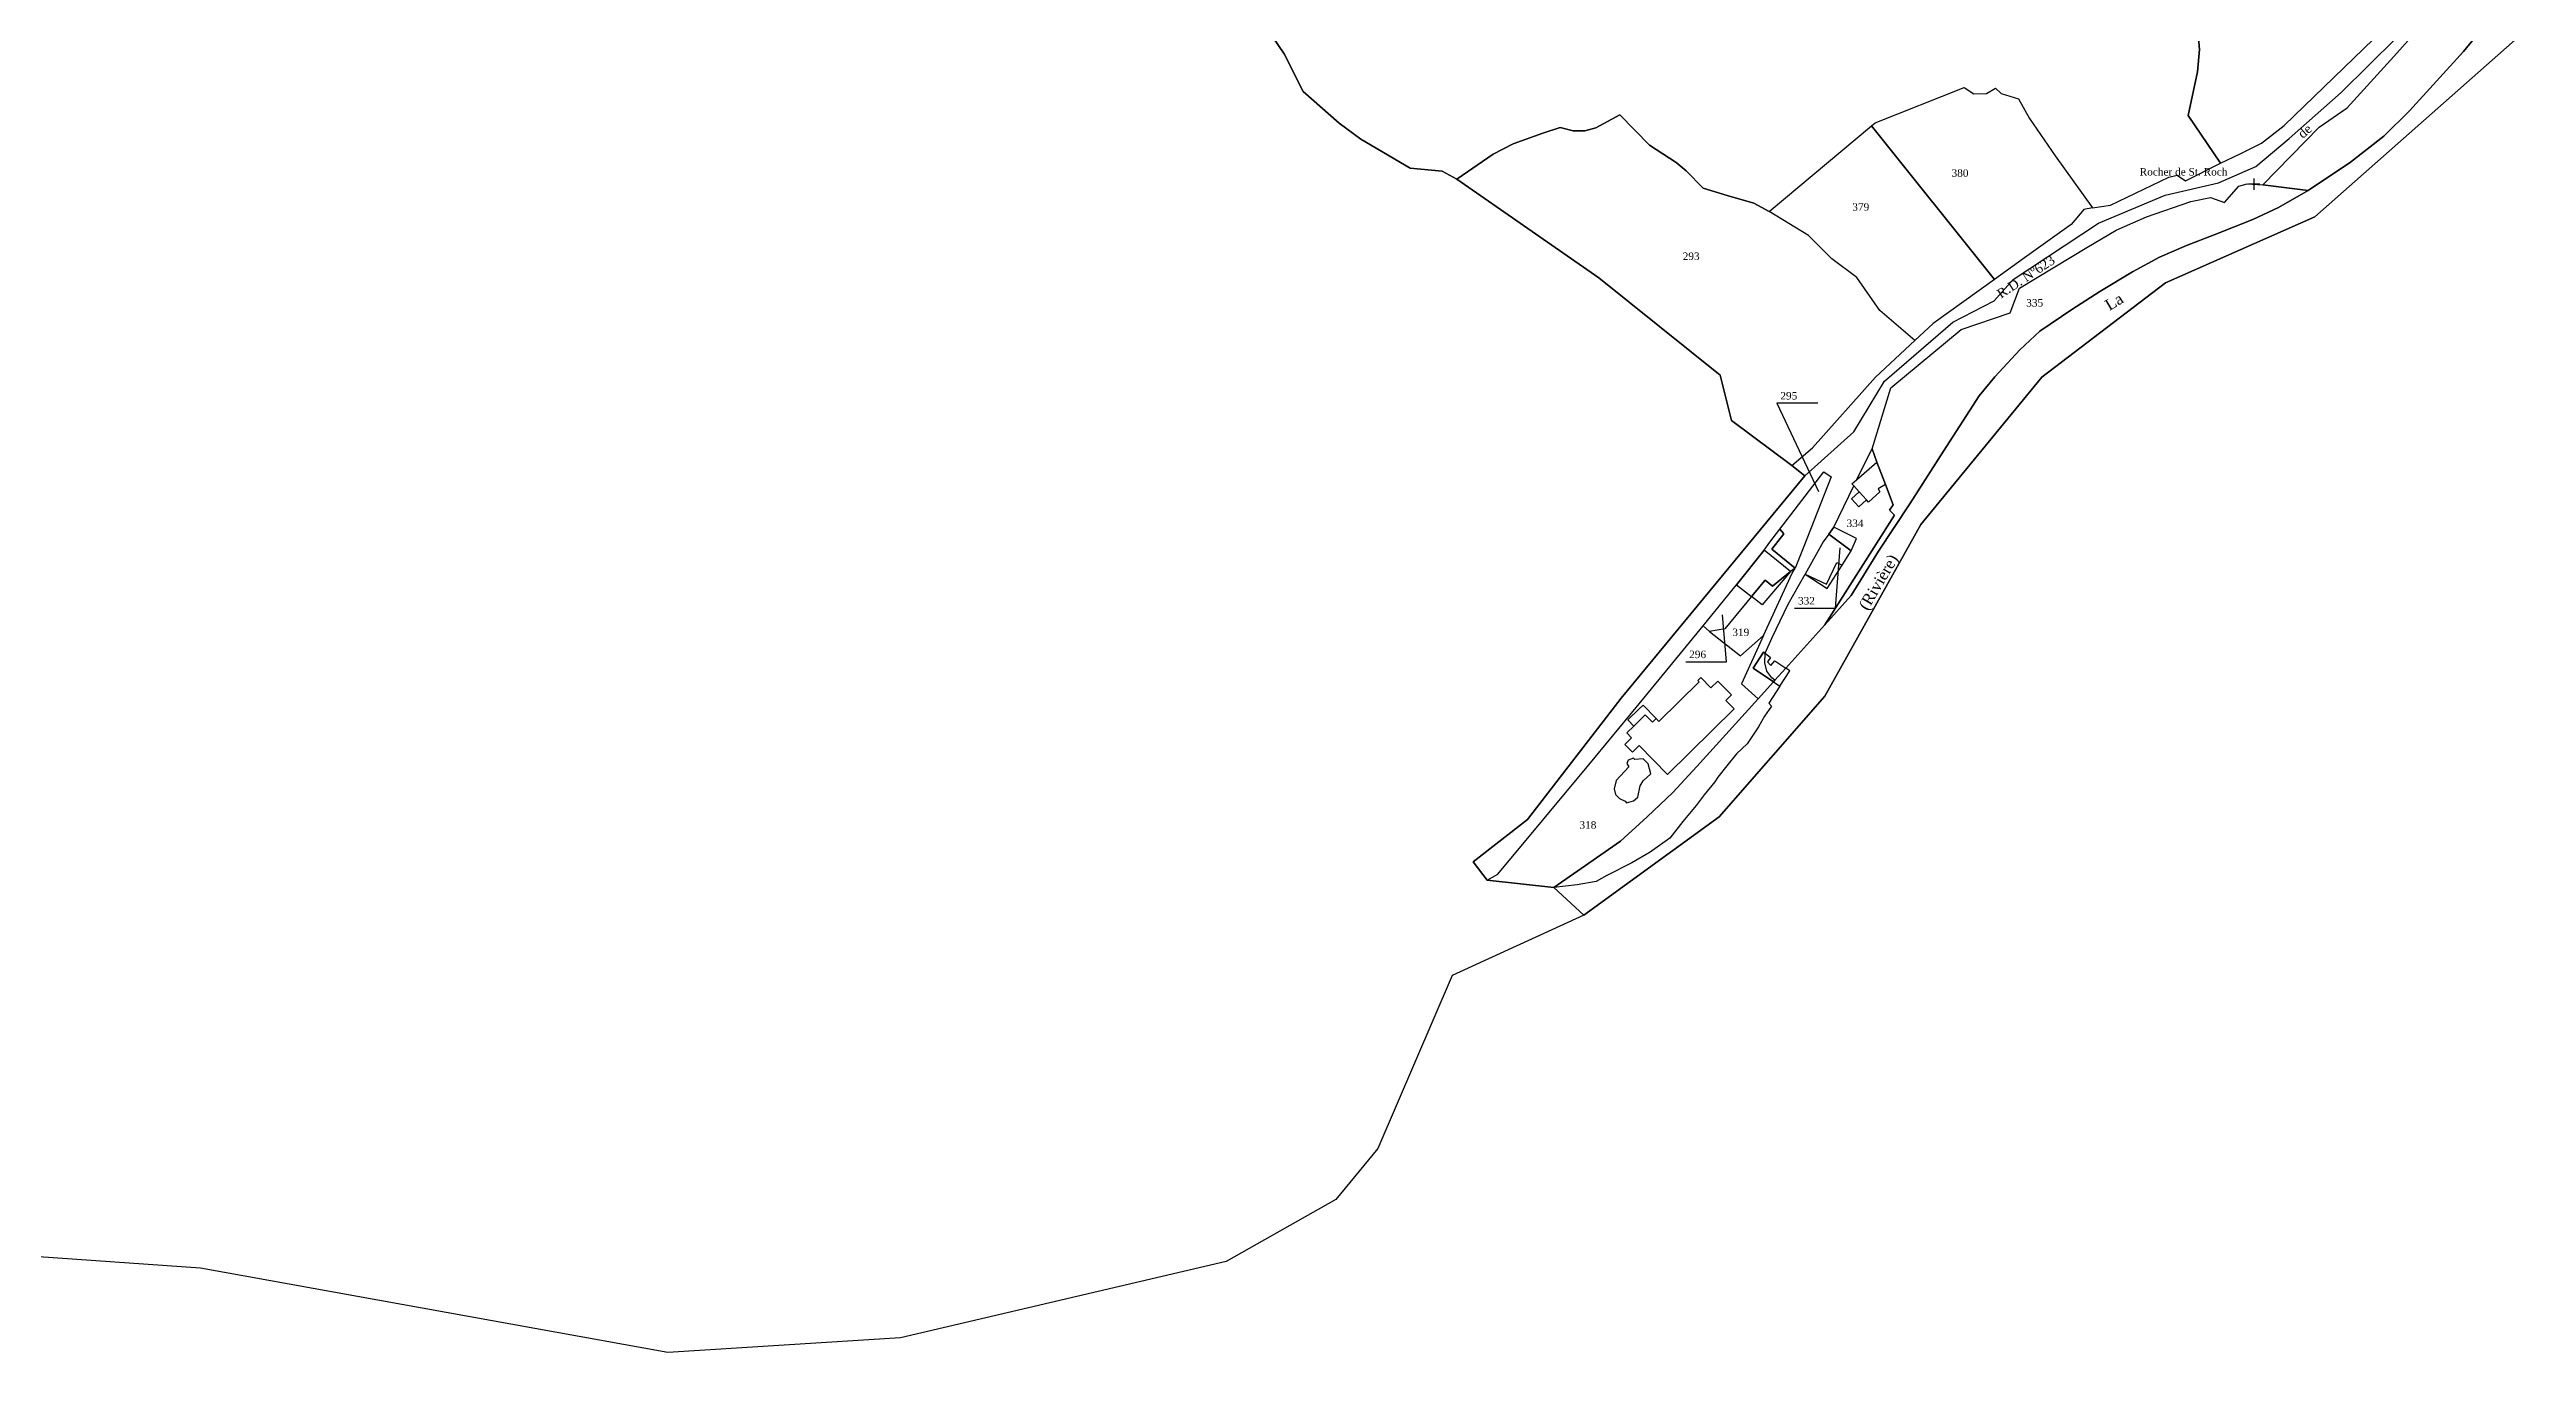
# Model space of a CAD drawing. Extents: x 1204521 to 1207304, y 6151741 to 6153999.
# Drawn here: x 1206575 to 1207238, y 6152222 to 6152571 of the extents above; entities that cross this region are included whole.
import ezdxf

# ---------------------------------------------------------------- set-up
doc = ezdxf.new("R2010")
doc.units = 0
doc.linetypes.add('CONTINU', pattern=[0])
doc.layers.get('0').update_dxf_attribs({"linetype": 'CONTINU'})
for name, color, linetype in [('1LIEUDIT', 7, 'CONTINU'), ('1PARCELLE', 7, 'CONTINU'), ('1SECTION', 7, 'CONTINU'), ('1SUBDSECT', 7, 'CONTINU'), ('1TRONFLUV', 7, 'CONTINU'), ('1ZONCOMM', 7, 'CONTINU'), ('3BATIDUR', 7, 'CONTINU'), ('3BATILEGER', 7, 'CONTINU'), ('3CALVAIRE', 7, 'CONTINU'), ('3CALVAIRETEX', 7, 'CONTINU'), ('3FISCLINE', 7, 'CONTINUOUS'), ('3FLECHEPAR', 7, 'CONTINU'), ('3PARCELLETEX', 7, 'CONTINU'), ('3PISCINE', 7, 'CONTINUOUS'), ('3TRONFLUVTEX', 7, 'CONTINU'), ('3ZONCOMMTEX', 7, 'CONTINU')]:
    doc.layers.add(name, color=color, linetype=linetype)
doc.styles.get("Standard").update_dxf_attribs({"font": 'Times New Roman'})

# ---------------------------------------------------------------- blocks, each defined once
blk = doc.blocks.new('DETATOPO')
for points in [[(-1.5, 0), (1.5, 0)], [(0, -1.5), (0, 1.5)]]:
    blk.add_lwpolyline(points)

msp = doc.modelspace()

# ---------------------------------------------------------------- linework, layer by layer
at = {"layer": '1LIEUDIT'}
msp.add_lwpolyline([(1207237.88, 6152576.41), (1207181.26, 6152526.37), (1207141.29, 6152508.72), (1207108.24, 6152483.45), (1207075.84, 6152444.04), (1207050.12, 6152398.09), (1207021.9, 6152365.82), (1206985.67, 6152339.48), (1206977.64, 6152346.92), (1206959.76, 6152348.89), (1206956.01, 6152353.76), (1206970.55, 6152365.15), (1206995.61, 6152397.55), (1207044.79, 6152457.12), (1207041.33, 6152459.81), (1207025.12, 6152471.89), (1207022.13, 6152483.99), (1206989.68, 6152510.07), (1206951.66, 6152536.51), (1206947.72, 6152538.65), (1206939.2, 6152539.42), (1206925.98, 6152547.18), (1206920.21, 6152551.45), (1206910.51, 6152559.92), (1206905.49, 6152570.04), (1206885.75, 6152599.07)], dxfattribs=at)
at = {"layer": '1PARCELLE'}
for points in [[(1206885.75, 6152599.07), (1206905.49, 6152570.04), (1206910.51, 6152559.92), (1206920.21, 6152551.45), (1206925.98, 6152547.18), (1206939.2, 6152539.42), (1206947.72, 6152538.65), (1206951.66, 6152536.51), (1206961.42, 6152543.13), (1206966.74, 6152545.94), (1206974.7, 6152548.81), (1206979.34, 6152550.3), (1206982.75, 6152549.42), (1206985.95, 6152549.37), (1206988.88, 6152550.22), (1206995.31, 6152553.72), (1207003.21, 6152545.56), (1207010.38, 6152540.94), (1207013.04, 6152538.69), (1207017.61, 6152534.1), (1207023.96, 6152532.06), (1207031.09, 6152530.07), (1207035.26, 6152527.84), (1207062.59, 6152550.74), (1207063.56, 6152551.54), (1207087.46, 6152561.05), (1207090.02, 6152559.33), (1207093.39, 6152559.39), (1207095.79, 6152560.87), (1207097.28, 6152559.38), (1207101.94, 6152558.01), (1207104.87, 6152552.71), (1207111.78, 6152542.72), (1207121.72, 6152528.79), (1207126.53, 6152529.53), (1207142.18, 6152537.02), (1207144.44, 6152537.54), (1207146.68, 6152536.04), (1207155.97, 6152540.79), (1207147.4, 6152553.53), (1207149.86, 6152565.16), (1207150.37, 6152571.14), (1207150.13, 6152574.28)], [(1207232.11, 6152584.15), (1207221.06, 6152570.61), (1207206.54, 6152554.77), (1207199.75, 6152548.02), (1207190.8, 6152541), (1207179.44, 6152533.43), (1207167.32, 6152535), (1207182.41, 6152550.38), (1207189.88, 6152555.59), (1207202.41, 6152569.32), (1207212.39, 6152580.46)], [(1207150.13, 6152574.28), (1207150.37, 6152571.14), (1207149.86, 6152565.16), (1207147.4, 6152553.53), (1207155.97, 6152540.79), (1207161.26, 6152543.23), (1207167, 6152546.09), (1207173.05, 6152550.86), (1207196.93, 6152573.93)]]:
    msp.add_lwpolyline(points, dxfattribs=at)
for points in [[(1207062.59, 6152550.74), (1207063.56, 6152551.54), (1207087.46, 6152561.05), (1207090.02, 6152559.33), (1207093.39, 6152559.39), (1207095.79, 6152560.87), (1207097.28, 6152559.38), (1207101.94, 6152558.01), (1207104.87, 6152552.71), (1207111.78, 6152542.72), (1207121.72, 6152528.79), (1207119.43, 6152528.37), (1207116.01, 6152524.32), (1207103.52, 6152515.41), (1207095.5, 6152509.64), (1207062.59, 6152550.74)], [(1206951.66, 6152536.51), (1206989.68, 6152510.07), (1207022.13, 6152483.99), (1207025.12, 6152471.89), (1207041.33, 6152459.81), (1207046.8, 6152464.6), (1207063.69, 6152483.46), (1207074.25, 6152493.31), (1207064.89, 6152501.34), (1207058.71, 6152510.12), (1207051.97, 6152515.16), (1207045.74, 6152521.44), (1207035.26, 6152527.84), (1207031.09, 6152530.07), (1207023.96, 6152532.06), (1207017.61, 6152534.1), (1207013.04, 6152538.69), (1207010.38, 6152540.94), (1207003.21, 6152545.56), (1206995.31, 6152553.72), (1206988.88, 6152550.22), (1206985.95, 6152549.37), (1206982.75, 6152549.42), (1206979.34, 6152550.3), (1206974.7, 6152548.81), (1206966.74, 6152545.94), (1206961.42, 6152543.13), (1206951.66, 6152536.51)], [(1207064.89, 6152501.34), (1207058.71, 6152510.12), (1207051.97, 6152515.16), (1207045.74, 6152521.44), (1207035.26, 6152527.84), (1207062.59, 6152550.74), (1207095.5, 6152509.64), (1207079.15, 6152497.89), (1207074.25, 6152493.31), (1207064.89, 6152501.34)], [(1207050.16, 6152417.19), (1207068.74, 6152446.52), (1207067.42, 6152447.9), (1207068.41, 6152449.31), (1207066.38, 6152454.79), (1207064.05, 6152460.77), (1207062.79, 6152464.27), (1207067.81, 6152480.59), (1207086.63, 6152496.27), (1207099.73, 6152500.72), (1207102.23, 6152507.28), (1207120.24, 6152518.15), (1207128.11, 6152522.83), (1207136.24, 6152526.36), (1207148.09, 6152530.49), (1207153.33, 6152531.61), (1207157.07, 6152530.23), (1207160.87, 6152534.6), (1207163.11, 6152535.19), (1207167.32, 6152535), (1207179.44, 6152533.43), (1207171.53, 6152528.9), (1207164.7, 6152525.72), (1207154.32, 6152521.58), (1207146.87, 6152518.74), (1207139.72, 6152515.56), (1207132.49, 6152511.69), (1207123.74, 6152506.45), (1207116.19, 6152501.61), (1207107.7, 6152495.76), (1207102.31, 6152490.82), (1207095.59, 6152483.59), (1207091.47, 6152478.45), (1207081.85, 6152463.68), (1207072.89, 6152449.55), (1207064.48, 6152436.93), (1207057.16, 6152425.06), (1207050.16, 6152417.19)], [(1207050.16, 6152417.19), (1207039.71, 6152405.57), (1207036.76, 6152402.36), (1207036.36, 6152401.91), (1207030.93, 6152405.59), (1207033.75, 6152409.92), (1207034.18, 6152409.58), (1207036.07, 6152413.8), (1207040.34, 6152422.72), (1207044.85, 6152430.75), (1207050.76, 6152426.97), (1207054.74, 6152433.18), (1207057.15, 6152436.97), (1207051.2, 6152441.49), (1207052.53, 6152443.3), (1207057.85, 6152454.42), (1207057.37, 6152454.96), (1207058.6, 6152456.04), (1207062.79, 6152464.27), (1207064.05, 6152460.77), (1207066.38, 6152454.79), (1207068.41, 6152449.31), (1207067.42, 6152447.9), (1207068.74, 6152446.52), (1207050.16, 6152417.19)], [(1207042.15, 6152432.39), (1207035.98, 6152437.5), (1207039.16, 6152441.57), (1207038.07, 6152442.78), (1207049.85, 6152458.16), (1207051.81, 6152456.77), (1207044.54, 6152438.2), (1207042.15, 6152432.39)], [(1207019.24, 6152415.45), (1207017.61, 6152416.92), (1207026.49, 6152427.92), (1207033.86, 6152437.2), (1207035.41, 6152439.33), (1207038.07, 6152442.78), (1207039.16, 6152441.57), (1207035.98, 6152437.5), (1207042.15, 6152432.39), (1207040.96, 6152431.44), (1207036.12, 6152427.55), (1207034.17, 6152429.15), (1207030.51, 6152424.77), (1207023.34, 6152416.14), (1207019.24, 6152415.45)], [(1207044.85, 6152430.75), (1207050.76, 6152426.97), (1207054.74, 6152433.18), (1207057.15, 6152436.97), (1207051.2, 6152441.49), (1207049.73, 6152439.45), (1207044.85, 6152430.75)], [(1207019.24, 6152415.45), (1207027.53, 6152408.91), (1207033.71, 6152414.36), (1207041.37, 6152431.06), (1207042.15, 6152432.39), (1207040.96, 6152431.44), (1207036.12, 6152427.55), (1207034.17, 6152429.15), (1207030.51, 6152424.77), (1207023.34, 6152416.14), (1207019.24, 6152415.45)], [(1207019.24, 6152415.45), (1207027.53, 6152408.91), (1207033.71, 6152414.36), (1207027.85, 6152401.41), (1207032.28, 6152397.42), (1207015.89, 6152379.27), (1207009.44, 6152372.31), (1207002.62, 6152365.86), (1206995.44, 6152359.27), (1206977.64, 6152346.92), (1206959.76, 6152348.89), (1206962.61, 6152350.52), (1206987.02, 6152379.77), (1206999.67, 6152395.11), (1207008.62, 6152406.05), (1207017.61, 6152416.92), (1207019.24, 6152415.45)]]:
    msp.add_lwpolyline(points, close=True, dxfattribs=at)
at = {"layer": '1SECTION'}
msp.add_lwpolyline([(1207237.88, 6152576.41), (1207181.26, 6152526.37), (1207141.29, 6152508.72), (1207108.24, 6152483.45), (1207075.84, 6152444.04), (1207050.12, 6152398.09), (1207021.9, 6152365.82), (1206985.67, 6152339.48), (1206950.45, 6152323.39), (1206930.54, 6152277.03), (1206919.29, 6152263.4), (1206889.97, 6152246.82), (1206802.8, 6152226.4), (1206740.51, 6152222.48), (1206615.47, 6152245.06), (1206553.01, 6152249.39)], dxfattribs=at)
at = {"layer": '1SUBDSECT'}
msp.add_lwpolyline([(1206885.75, 6152599.07), (1206905.49, 6152570.04), (1206910.51, 6152559.92), (1206920.21, 6152551.45), (1206925.98, 6152547.18), (1206939.2, 6152539.42), (1206947.72, 6152538.65), (1206951.66, 6152536.51), (1206989.68, 6152510.07), (1207022.13, 6152483.99), (1207025.12, 6152471.89), (1207041.33, 6152459.81), (1207044.79, 6152457.12), (1206995.61, 6152397.55), (1206970.55, 6152365.15), (1206956.01, 6152353.76), (1206959.76, 6152348.89), (1206977.64, 6152346.92), (1206985.67, 6152339.48), (1206985.67, 6152339.48), (1207021.9, 6152365.82), (1207050.12, 6152398.09), (1207075.84, 6152444.04), (1207108.24, 6152483.45), (1207141.29, 6152508.72), (1207181.26, 6152526.37), (1207237.88, 6152576.41)], dxfattribs=at)
at = {"layer": '1TRONFLUV'}
msp.add_lwpolyline([(1207237.88, 6152576.41), (1207181.26, 6152526.37), (1207141.29, 6152508.72), (1207108.24, 6152483.45), (1207075.84, 6152444.04), (1207050.12, 6152398.09), (1207021.9, 6152365.82), (1206985.67, 6152339.48), (1206977.64, 6152346.92), (1206995.44, 6152359.27), (1207002.62, 6152365.86), (1207009.44, 6152372.31), (1207015.89, 6152379.27), (1207032.28, 6152397.42), (1207036.36, 6152401.91), (1207036.76, 6152402.36), (1207039.71, 6152405.57), (1207050.16, 6152417.19), (1207057.16, 6152425.06), (1207064.48, 6152436.93), (1207072.89, 6152449.55), (1207081.85, 6152463.68), (1207091.47, 6152478.45), (1207095.59, 6152483.59), (1207102.31, 6152490.82), (1207107.7, 6152495.76), (1207116.19, 6152501.61), (1207123.74, 6152506.45), (1207132.49, 6152511.69), (1207139.72, 6152515.56), (1207146.87, 6152518.74), (1207154.32, 6152521.58), (1207164.7, 6152525.72), (1207171.53, 6152528.9), (1207179.44, 6152533.43), (1207190.8, 6152541), (1207199.75, 6152548.02), (1207206.54, 6152554.77), (1207221.06, 6152570.61), (1207232.11, 6152584.15)], dxfattribs=at)
at = {"layer": '1ZONCOMM'}
msp.add_lwpolyline([(1207044.79, 6152457.12), (1207057.9, 6152468.87), (1207066.1, 6152482.4), (1207084.37, 6152498.2), (1207095.46, 6152503.91), (1207100.55, 6152509.62), (1207123.37, 6152524.7), (1207141.17, 6152532.16), (1207155.46, 6152535.48), (1207165.45, 6152539.84), (1207174.4, 6152547.33), (1207188.31, 6152559.7), (1207203.12, 6152574.27)], dxfattribs=at)
msp.add_lwpolyline([(1207044.79, 6152457.12), (1207057.9, 6152468.87), (1207066.1, 6152482.4), (1207084.37, 6152498.2), (1207095.46, 6152503.91), (1207100.55, 6152509.62), (1207123.37, 6152524.7), (1207141.17, 6152532.16), (1207155.46, 6152535.48), (1207165.45, 6152539.84), (1207174.4, 6152547.33), (1207188.31, 6152559.7), (1207203.12, 6152574.27)], dxfattribs=at)
at = {"layer": '3BATIDUR'}
for points in [[(1207061.24, 6152450.66), (1207059.33, 6152452.79), (1207057.85, 6152454.42), (1207057.37, 6152454.96), (1207058.6, 6152456.04), (1207064.05, 6152460.77), (1207066.38, 6152454.79), (1207064.4, 6152453.59), (1207064.86, 6152452.79), (1207061.85, 6152450), (1207061.24, 6152450.66)], [(1207054.74, 6152433.18), (1207057.15, 6152436.97), (1207051.2, 6152441.49), (1207049.73, 6152439.45), (1207044.85, 6152430.75), (1207050.56, 6152428.09), (1207053.35, 6152433.9), (1207054.74, 6152433.18)], [(1207057.15, 6152436.97), (1207058.65, 6152440.29), (1207052.53, 6152443.3), (1207051.2, 6152441.49), (1207057.15, 6152436.97)], [(1207030.51, 6152424.77), (1207034.17, 6152429.15), (1207036.12, 6152427.55), (1207040.96, 6152431.44), (1207033.86, 6152437.2), (1207026.49, 6152427.92), (1207030.51, 6152424.77)], [(1207030.51, 6152424.77), (1207034.17, 6152429.15), (1207036.12, 6152427.55), (1207040.96, 6152431.44), (1207033.34, 6152422.54), (1207030.51, 6152424.77)], [(1207036.76, 6152402.36), (1207035.99, 6152403.03), (1207034.6, 6152404.78), (1207034.04, 6152407.04), (1207034.18, 6152409.58), (1207033.75, 6152409.92), (1207030.93, 6152405.59), (1207036.36, 6152401.91), (1207036.76, 6152402.36)], [(1207034.18, 6152409.58), (1207035.6, 6152408.47), (1207034.78, 6152407.28), (1207035.72, 6152406.33), (1207036.76, 6152407.56), (1207039.71, 6152405.57), (1207036.76, 6152402.36), (1207035.99, 6152403.03), (1207034.6, 6152404.78), (1207034.04, 6152407.04), (1207034.18, 6152409.58)], [(1207025.88, 6152394.72), (1207023.67, 6152396.96), (1207025.18, 6152398.44), (1207021.52, 6152402.17), (1207019.63, 6152400.32), (1207016.93, 6152403.08), (1207016.16, 6152402.32), (1207016.54, 6152401.93), (1207005.75, 6152391.35), (1207004.99, 6152392.13), (1207003.98, 6152391.16), (1207002.06, 6152393.11), (1206999.03, 6152390.13), (1206997.12, 6152388.26), (1206998.41, 6152386.96), (1206996.62, 6152385.2), (1206998.64, 6152383.14), (1207000.43, 6152384.89), (1207008, 6152377.18), (1207025.88, 6152394.72)], [(1207036.36, 6152401.91), (1207038.05, 6152400.77), (1207040.76, 6152404.86), (1207039.71, 6152405.57), (1207036.76, 6152402.36), (1207036.36, 6152401.91)]]:
    msp.add_lwpolyline(points, close=True, dxfattribs=at)
at = {"layer": '3BATILEGER'}
for points in [[(1207061.24, 6152450.66), (1207059.33, 6152452.79), (1207057.3, 6152450.97), (1207059.26, 6152448.8), (1207061.24, 6152450.66)], [(1207004.99, 6152392.13), (1207001.48, 6152395.72), (1207000.47, 6152394.73), (1206997.43, 6152391.75), (1206999.03, 6152390.13), (1207002.06, 6152393.11), (1207003.98, 6152391.16), (1207004.99, 6152392.13)]]:
    msp.add_lwpolyline(points, close=True, dxfattribs=at)
at = {"layer": '3FISCLINE'}
msp.add_lwpolyline([(1207038.05, 6152400.77), (1207035.11, 6152396.25), (1207035.87, 6152395.46), (1207034.02, 6152392.78), (1207032.4, 6152389.9), (1207029.39, 6152385.39), (1207026.51, 6152382.69), (1207023.93, 6152379.49), (1207021.46, 6152376.47), (1207020.67, 6152375.16), (1207017.82, 6152371.71), (1207015.73, 6152368.9), (1207012.12, 6152364.56), (1207008.63, 6152360.15), (1207003.38, 6152356.36), (1206998.49, 6152353.5), (1206991.8, 6152350.1), (1206988.97, 6152348.51), (1206983.86, 6152347.64), (1206977.64, 6152346.92)], dxfattribs=at)
at = {"layer": '3FLECHEPAR'}
for points in [[(1207048.23, 6152476.49), (1207037.31, 6152476.51), (1207048.4, 6152452.91)], [(1207042.05, 6152421.66), (1207052.97, 6152421.64), (1207054.27, 6152437.8)], [(1207012.9, 6152407.3), (1207023.82, 6152407.28), (1207022.77, 6152419.85)]]:
    msp.add_lwpolyline(points, dxfattribs=at)
at = {"layer": '3PISCINE'}
msp.add_lwpolyline([(1206998.95, 6152381.51), (1206997.51, 6152381.02), (1206997.19, 6152380.11), (1206997.71, 6152379.23), (1206994.29, 6152375.57), (1206993.78, 6152373.35), (1206994.1, 6152371.83), (1206995.15, 6152370.73), (1206996.68, 6152370.02), (1206997.08, 6152369.61), (1206998.94, 6152370.07), (1207000.08, 6152371.1), (1207000.7, 6152374.11), (1207001.55, 6152375.47), (1207003.61, 6152377.32), (1207002.88, 6152380.02), (1207001.56, 6152381.37), (1206999.26, 6152381.16), (1206998.95, 6152381.51)], close=True, dxfattribs=at)

# ---------------------------------------------------------------- block references
at = {"layer": '3CALVAIRE', "rotation": 90}
msp.add_blockref('DETATOPO', (1207165.02, 6152535.11), dxfattribs=at)

# ---------------------------------------------------------------- texts
at = {"layer": '3CALVAIRETEX'}
msp.add_text('Rocher de St. Roch', height=2, dxfattribs=at).set_placement((1207134.37, 6152537.45))
at = {"layer": '3PARCELLETEX'}
for s, p in [('380', (1207084.04, 6152537.11)), ('379', (1207057.48, 6152528.02)), ('293', (1207012.1, 6152514.85)), ('335', (1207104.03, 6152502.38)), ('295', (1207038.23, 6152477.51)), ('334', (1207055.95, 6152443.38)), ('332', (1207042.96, 6152422.66)), ('319', (1207025.38, 6152414.21)), ('296', (1207013.82, 6152408.3)), ('318', (1206984.47, 6152362.65))]:
    msp.add_text(s, height=2, dxfattribs=at).set_placement(p)
at = {"layer": '3TRONFLUVTEX'}
for s, rotation, p in [('La', 31.2, (1207126.27, 6152501.17)), ('(Rivière)', 59.4, (1207061.58, 6152420.84))]:
    msp.add_text(s, height=3, rotation=rotation, dxfattribs=at).set_placement(p)
at = {"layer": '3ZONCOMMTEX'}
for s, rotation, p in [('de', 41.6, (1207178.04, 6152547.21)), ('de', 41.6, (1207178.04, 6152547.21)), ('R.D. Nº623', 33.4, (1207097.26, 6152504.45)), ('R.D. Nº623', 33.4, (1207097.26, 6152504.45))]:
    msp.add_text(s, height=2.5, rotation=rotation, dxfattribs=at).set_placement(p)

doc.saveas('drawing.dxf')
